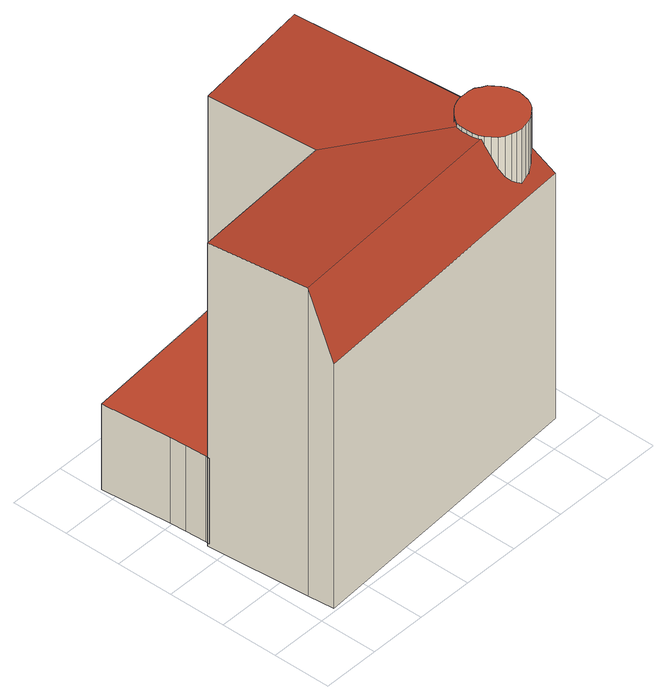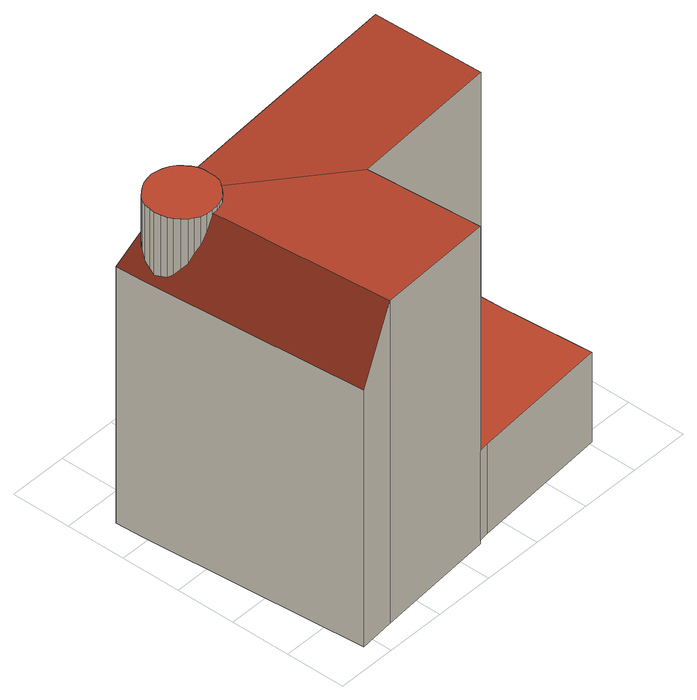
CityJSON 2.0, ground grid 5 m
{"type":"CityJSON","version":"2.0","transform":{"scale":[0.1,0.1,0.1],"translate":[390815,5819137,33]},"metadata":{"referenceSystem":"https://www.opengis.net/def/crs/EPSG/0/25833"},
"CityObjects":{
"building1":{"type":"Building","attributes":{"GE_LoD2_zOffset":"Auto|13.753612520703093|06.10.2014 12:39:44","EIG_KL_ST":1,"EIG_KL_PV":3,"H_First_Min":42.17,"H_First_Max":63.32,"H_Trauf_Min":42.17,"H_Trauf_Max":63.32,"TexVersion":1,"Kachel":"2400021000","LAND":"11-11","RBEZ":"0-0","KREIS":"00-00","GMDE":"001-001","STR":"41659-06092","HNR":"54-63","ADZ":"-","LFD":"01-01","OAR":"2121","FOLIE":"011","ANZ_LOC":1,"function":"2121","roofType":"1130","measuredHeight":29.42},"geometry":[{"type":"MultiSurface","lod":"2","boundaries":[[[0,1,2,3,4,5,6,7,8,9,10,11,12,13,14,15,16,17,18,19,20,21,22,23,24,25,26,27,28,29,30,31,32,33,34,35]],[[36,37,38,39,40,41,42,43]],[[44,45,46,47,48,49,50]],[[51,52,50,49,48]],[[53,54,55,56,44,50,57]],[[52,58,53,57,50]],[[59,60,61,62,63,64,65,66,67,68,69,70,71,72,73,74,75,76,77,78,79,80,81,82,83,84,85,86,87,88,89,90,91,92,93,94]],[[95,96,97,98,99,100,101,102]],[[103,104,105,106,107,108,109,110,111,112,113,114]],[[25,24,70,69]],[[26,25,69,68]],[[27,26,68,67]],[[28,27,67,66]],[[29,28,66,65]],[[30,29,65,64]],[[31,30,64,63]],[[32,31,63,62]],[[33,32,62,61]],[[34,33,61,60]],[[35,34,60,59]],[[36,43,95,102]],[[37,36,102,101]],[[38,37,101,100]],[[39,38,100,99]],[[40,39,99,98]],[[41,40,98,97]],[[42,41,97,96]],[[43,42,96,95]],[[44,107,106,105,104,47,46,45]],[[54,110,109,108,107,44,56,55]],[[48,47,104,103]],[[52,51,114,113]],[[51,48,103,114]],[[53,58,112,111]],[[58,52,113,112]],[[54,53,111,110]],[[0,35,59,94]],[[1,0,94,93]],[[2,1,93,92]],[[3,2,92,91]],[[4,3,91,90]],[[5,4,90,89]],[[6,5,89,88]],[[7,6,88,87]],[[8,7,87,86]],[[9,8,86,85]],[[10,9,85,84]],[[11,10,84,83]],[[12,11,83,82]],[[13,12,82,81]],[[14,13,81,80]],[[15,14,80,79]],[[16,15,79,78]],[[17,16,78,77]],[[18,17,77,76]],[[19,18,76,75]],[[20,19,75,74]],[[21,20,74,73]],[[22,21,73,72]],[[23,22,72,71]],[[24,23,71,70]]],"semantics":{"surfaces":[{"type":"RoofSurface"},{"type":"GroundSurface"},{"type":"WallSurface"}],"values":[0,0,0,0,0,0,1,1,1,2,2,2,2,2,2,2,2,2,2,2,2,2,2,2,2,2,2,2,2,2,2,2,2,2,2,2,2,2,2,2,2,2,2,2,2,2,2,2,2,2,2,2,2,2,2,2,2,2,2,2,2]}}]}
},
"vertices":[
[247,25,303],[252,26,303],[256,28,303],[260,31,303],[264,34,303],[267,38,303],[269,42,303],[270,47,303],[271,52,303],[270,57,303],[269,62,303],[267,66,303],[264,70,303],[261,74,303],[257,76,303],[253,79,303],[248,80,303],[243,80,303],[238,80,303],[234,79,303],[229,77,303],[225,74,303],[222,71,303],[219,67,303],[216,63,303],[215,58,303],[215,53,303],[215,48,303],[216,43,303],[218,39,303],[221,35,303],[224,31,303],[228,28,303],[233,26,303],[237,25,303],[242,24,303],[134,125,92],[127,222,92],[119,221,92],[0,211,92],[5,150,92],[6,136,92],[7,118,92],[7,114,92],[276,22,240],[275,45,240],[268,135,240],[260,234,240],[230,231,300],[238,133,300],[245,43,300],[127,222,295],[134,125,295],[14,26,300],[16,3,240],[143,12,240],[247,20,240],[141,35,300],[7,116,295],[242,24,9],[237,25,9],[233,26,9],[228,28,9],[224,31,9],[221,35,9],[218,39,9],[216,43,9],[215,48,9],[215,53,9],[215,58,9],[216,63,9],[219,67,9],[221,71,9],[225,74,9],[229,77,9],[234,79,9],[238,80,9],[243,80,9],[248,80,9],[253,79,9],[257,76,9],[261,74,9],[264,70,9],[267,66,9],[269,62,9],[270,57,9],[271,52,9],[270,47,9],[269,42,9],[267,38,9],[264,34,9],[260,31,9],[256,28,9],[252,26,9],[247,25,9],[7,114,11],[7,118,11],[6,136,11],[5,150,11],[0,211,11],[119,221,11],[127,222,11],[134,125,11],[230,231,8],[260,234,8],[268,135,8],[275,45,8],[276,22,8],[247,20,8],[143,12,8],[16,3,8],[14,26,8],[7,116,8],[134,125,8],[127,222,8]
]}
